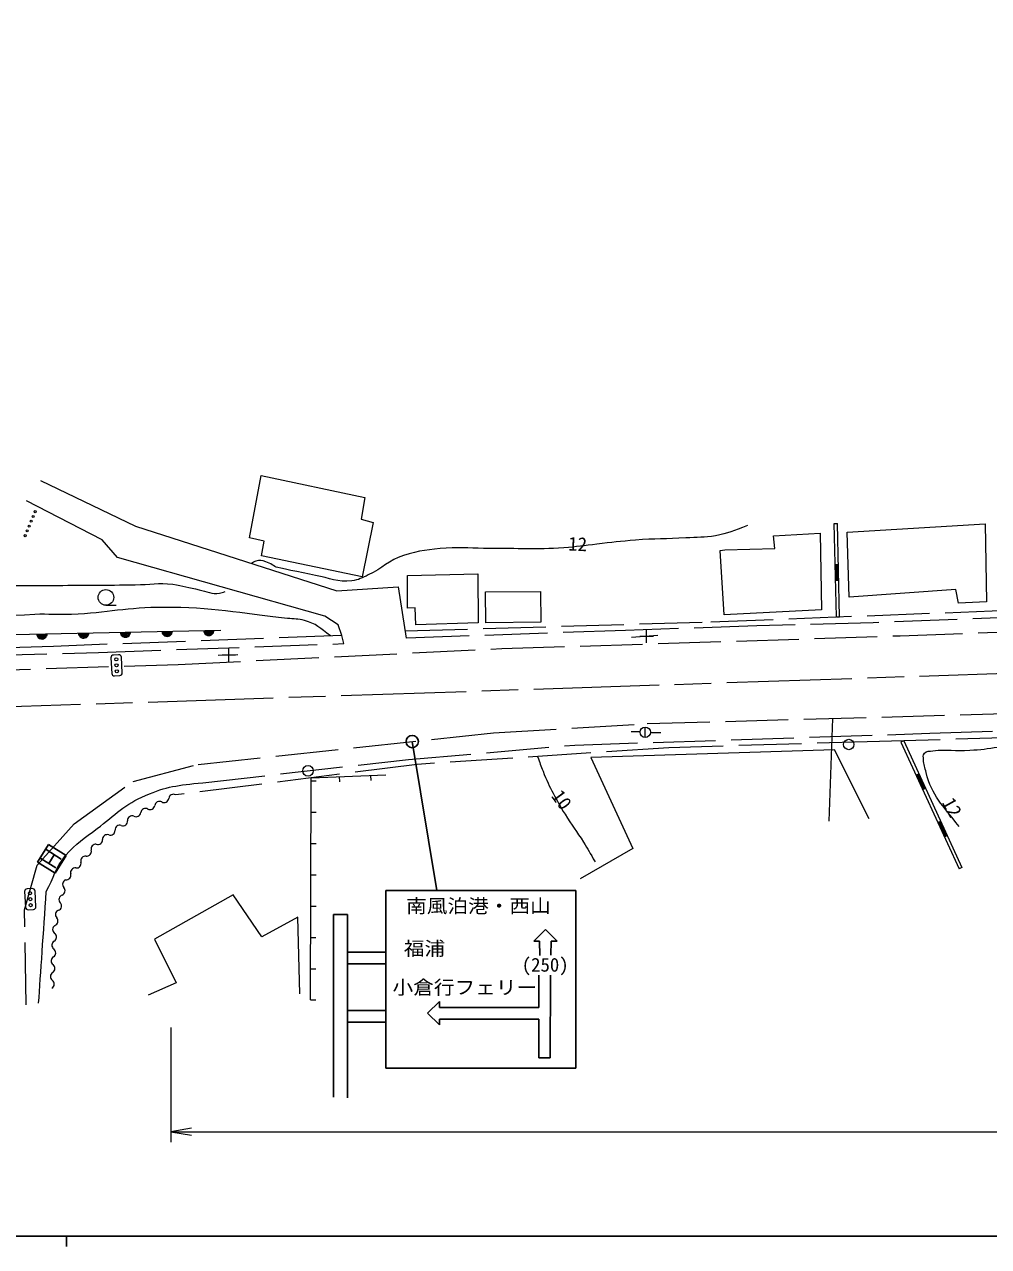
# Model space of a CAD drawing. Units: millimetres, scale not verified. Extents: x 40000 to 680000, y 20000 to 380000.
# Drawn here: x 263976 to 356399, y 204000 to 321131 of the extents above; entities that cross this region are included whole.
import ezdxf
from ezdxf.enums import TextEntityAlignment as Align

# ---------------------------------------------------------------- set-up
doc = ezdxf.new("R2010")
doc.units = ezdxf.units.MM
doc.header["$LTSCALE"] = 1000
doc.linetypes.add('CHAIN', pattern=[18.5, 12, -1.5, 3.5, -1.5])
doc.linetypes.add('DASHED', pattern=[7.5, 6, -1.5])
for name, color, linetype, lineweight in [('M-BMK', 2, 'CHAIN', 13), ('M-STR-HTXT', 7, 'Continuous', 13), ('M-STR-STRC', 7, 'Continuous', 25), ('M-TTL-BAND', 7, 'Continuous', 25), ('M-WORK', 1, 'Continuous', 13)]:
    doc.layers.add(name, color=color, linetype=linetype, lineweight=lineweight)
doc.styles.add('ＭＳ ゴシック', font='')
doc.styles.get('ＭＳ ゴシック').set_extended_font_data('MS Gothic')

# ---------------------------------------------------------------- blocks, each defined once
blk = doc.blocks.new('plus')
at = {"color": 0, "linetype": 'Continuous', "lineweight": -2}
for p, q in [((-1.25, 0), (1.25, 0)), ((0, -1.25), (0, 1.25))]:
    blk.add_line(p, q, dxfattribs=at)
blk = doc.blocks.new('open_arrow')
at = {"color": 0, "linetype": 'Continuous', "lineweight": -2}
blk.add_lwpolyline([(7.5, 1.25), (0, 0), (7.5, -1.25)], dxfattribs=at)

msp = doc.modelspace()

# ---------------------------------------------------------------- linework, layer by layer
at = {"layer": 'M-BMK'}
msp.add_line((361786, 259044), (261818, 255686), dxfattribs=at)
at = {"layer": 'M-STR-HTXT'}
for p, q in [((278000, 225000), (278000, 214000)), ((278000, 215000), (550222, 215000))]:
    msp.add_line(p, q, dxfattribs=at)
at = {"layer": 'M-STR-STRC'}
for p, q in [((303496, 238141), (301153, 252393)), ((266276, 242544), (265222, 240844)), ((267976, 241489), (266276, 242544)), ((266064, 242040), (267508, 241144)), ((266841, 241557), (266318, 240715)), ((266921, 239790), (267976, 241489)), ((265222, 240844), (266921, 239790)), ((266994, 240296), (265545, 241195)), ((316821, 238141), (298629, 238141)), ((298629, 221111), (298629, 238141)), ((316821, 221111), (316821, 238141)), ((294943, 235831), (293599, 235831)), ((293599, 235831), (293599, 218322)), ((294943, 235831), (294943, 218241)), ((312798, 233282), (313918, 234402)), ((313918, 234402), (315038, 233282)), ((313358, 233282), (312798, 233282)), ((313358, 233282), (313374, 231906)), ((314478, 233282), (314445, 231921)), ((315038, 233282), (314478, 233282)), ((298629, 232228), (294943, 232228)), ((294943, 231108), (298629, 231108)), ((313277, 226916), (313274, 230001)), ((314389, 222078), (314398, 230006)), ((302629, 226356), (303749, 227476)), ((303749, 227476), (303749, 226916)), ((298629, 226628), (294943, 226628)), ((303749, 225236), (302629, 226356)), ((303749, 226916), (310946, 226916)), ((313277, 226916), (310946, 226916)), ((294943, 225508), (298629, 225508)), ((303749, 225796), (310304, 225796)), ((303749, 225796), (303749, 225236)), ((313277, 225796), (310304, 225796)), ((313277, 222080), (313277, 225796)), ((314389, 222078), (313277, 222080)), ((316821, 221111), (298629, 221111))]:
    msp.add_line(p, q, dxfattribs=at)
msp.add_circle((301153, 252393), 589, dxfattribs=at)
at = {"layer": 'M-TTL-BAND'}
for p, q in [((40000, 205000), (579000, 205000)), ((268000, 205000), (268000, 204000))]:
    msp.add_line(p, q, dxfattribs=at)
at = {"layer": 'M-WORK'}
for p, q in [((285549, 271921), (286675, 277904)), ((286675, 277904), (296599, 275777)), ((265516, 277430), (274628, 273032)), ((271427, 271730), (264180, 275460)), ((296599, 275777), (296266, 273703)), ((274628, 273032), (293908, 266840)), ((296266, 273703), (297402, 273401)), ((297402, 273401), (296338, 268178)), ((341603, 273295), (341903, 273302)), ((341813, 264349), (341603, 273295)), ((342113, 264356), (341903, 273302)), ((342833, 272457), (356061, 273267)), ((356061, 273267), (356202, 265808)), ((286967, 271618), (285549, 271921)), ((335797, 272106), (340265, 272387)), ((335902, 270909), (335797, 272106)), ((340265, 272387), (340370, 265034)), ((343044, 266230), (342833, 272457)), ((272905, 270042), (271427, 271730)), ((286707, 270201), (286967, 271618)), ((330660, 270698), (331117, 270769)), ((331047, 264542), (330660, 270698)), ((331117, 270769), (335902, 270909)), ((292782, 264413), (272905, 270042)), ((296338, 268178), (286707, 270201)), ((300709, 268322), (307432, 268478)), ((300709, 265194), (300709, 268322)), ((307432, 268478), (307479, 263771)), ((341995, 269355), (341695, 269347)), ((341791, 267849), (341755, 269349)), ((341851, 267851), (341815, 269350)), ((341911, 267852), (341875, 269352)), ((341971, 267854), (341935, 269353)), ((293908, 266840), (299818, 267227)), ((299818, 267227), (300557, 262302)), ((341731, 267848), (342031, 267855)), ((353247, 266969), (343044, 266230)), ((353528, 265667), (353247, 266969)), ((271784, 265469), (272784, 265469)), ((301428, 265226), (300709, 265194)), ((301491, 263599), (301428, 265226)), ((340370, 265034), (331047, 264542)), ((356202, 265808), (353528, 265667)), ((294049, 263603), (292782, 264413)), ((294399, 262559), (294049, 263603)), ((307479, 263771), (301491, 263599)), ((341813, 264349), (342113, 264356)), ((244160, 262285), (282789, 263082)), ((294587, 261785), (294399, 262559)), ((322169, 262408), (324696, 262587)), ((272268, 260431), (272348, 258934)), ((273003, 260721), (272504, 260694)), ((273347, 258987), (273266, 260485)), ((282556, 260669), (284423, 260755)), ((272611, 258697), (273110, 258724)), ((341445, 254621), (341103, 244769)), ((323030, 253341), (322142, 253322)), ((323491, 252790), (323491, 253790)), ((323982, 253270), (324993, 253254)), ((348277, 252480), (348004, 252355)), ((348004, 252355), (353570, 240205)), ((348277, 252480), (353843, 240330)), ((341646, 251620), (318285, 250881)), ((318285, 250881), (322296, 242156)), ((344953, 245006), (341646, 251620)), ((291448, 248632), (291948, 248632)), ((294151, 249038), (294172, 248538)), ((297149, 249160), (297169, 248661)), ((349734, 249298), (349462, 249173)), ((349516, 249198), (350141, 247835)), ((349571, 249223), (350196, 247860)), ((349625, 249248), (350250, 247885)), ((349680, 249273), (350305, 247909)), ((350086, 247810), (350359, 247934)), ((291443, 245632), (291943, 245632)), ((351817, 244752), (351544, 244628)), ((351599, 244653), (352223, 243289)), ((351653, 244677), (352278, 243314)), ((351708, 244702), (352332, 243339)), ((351762, 244727), (352387, 243364)), ((291438, 242633), (291938, 242632)), ((352169, 243264), (352442, 243389)), ((322296, 242156), (317252, 239232)), ((353843, 240330), (353570, 240205)), ((291433, 239633), (291933, 239632)), ((263996, 238016), (264076, 236519)), ((264731, 238306), (264232, 238279)), ((265075, 236572), (264994, 238070)), ((283982, 237704), (276430, 233459)), ((286726, 233694), (283982, 237704)), ((291428, 236633), (291928, 236632)), ((264339, 236282), (264838, 236309)), ((290197, 235570), (286726, 233694)), ((290385, 228229), (290197, 235570)), ((276430, 233459), (278517, 229261)), ((291423, 233633), (291923, 233632)), ((291418, 230633), (291918, 230632)), ((278517, 229261), (275843, 228088)), ((291413, 227633), (291913, 227632))]:
    msp.add_line(p, q, dxfattribs=at)
at = {"layer": 'M-WORK', "linetype": 'DASHED'}
for points in [[(251055, 258906), (278710, 259796), (309740, 261309), (347912, 262541), (388441, 264018), (399981, 264405), (411732, 265777), (429604, 269436), (445084, 274819), (473334, 288223), (495991, 298989), (520091, 310669), (546536, 323436)], [(264154, 227152), (263995, 236282), (265209, 240557), (268745, 244514), (274392, 248578), (280619, 250214), (308957, 253222), (323681, 254119), (387219, 255913), (399620, 256283), (412497, 257813), (427009, 260768), (445691, 266890), (469755, 277972), (550222, 316095)], [(300452, 263006), (329762, 263883), (380107, 265830), (396290, 266252), (407337, 267483), (418349, 269336), (425150, 270921)], [(425572, 270335), (416965, 268494), (406656, 266785), (396868, 265648), (386402, 265398), (374550, 264940), (360883, 264408), (345341, 263783), (334187, 263480), (321605, 263053), (300557, 262302)], [(200441, 263028), (210268, 261434), (218548, 260542), (229384, 260097), (239516, 260026), (252627, 260425), (271062, 260941), (294587, 261785)], [(294399, 262559), (266770, 261527), (243667, 260824)], [(281064, 248449), (300799, 250689), (316742, 252068), (350781, 253189), (380254, 254223), (392276, 254481), (402660, 254998), (408649, 255688), (417353, 257023)], [(417008, 256291), (405935, 254654), (385899, 253663), (366767, 253016), (345956, 252413), (325747, 251810), (301618, 250215), (278479, 247285)]]:
    msp.add_lwpolyline(points, dxfattribs=at)
at = {"layer": 'M-WORK'}
msp.add_lwpolyline([(308183, 266747), (313460, 266782), (313480, 263828), (308203, 263793)], close=True, dxfattribs=at)
msp.add_lwpolyline([(291413, 227633), (291449, 248928), (298609, 249220)], dxfattribs=at)
for centre, radius in [((265013, 274438), 100), ((264435, 273053), 100), ((264628, 273515), 100), ((264821, 273976), 100), ((264050, 272131), 100), ((264242, 272592), 100), ((271784, 266219), 750), ((272776, 260283), 150), ((272807, 259709), 150), ((272838, 259135), 150), ((323491, 253290), 500), ((342995, 252120), 500), ((291162, 249595), 503), ((264504, 237868), 150), ((264535, 237294), 150), ((264566, 236720), 150)]:
    msp.add_circle(centre, radius, dxfattribs=at)
for centre, radius, start, end in [((265655, 262728), 500, 181.18262, 1.18262), ((265655, 262728), 400, 181.18262, 1.18262), ((265655, 262728), 300, 181.18262, 1.18262), ((265655, 262728), 200, 181.18262, 1.18262), ((265655, 262728), 100, 181.18262, 1.18262), ((269654, 262811), 500, 181.18262, 1.18262), ((269654, 262811), 400, 181.18262, 1.18262), ((269654, 262811), 300, 181.18262, 1.18262), ((269654, 262811), 200, 181.18262, 1.18262), ((269654, 262811), 100, 181.18262, 1.18262), ((273654, 262894), 500, 181.18262, 1.18262), ((273654, 262894), 400, 181.18262, 1.18262), ((273654, 262894), 300, 181.18262, 1.18262), ((273654, 262894), 200, 181.18262, 1.18262), ((273654, 262894), 100, 181.18262, 1.18262), ((277653, 262976), 500, 181.18262, 1.18262), ((277653, 262976), 400, 181.18262, 1.18262), ((277653, 262976), 300, 181.18262, 1.18262), ((277653, 262976), 200, 181.18262, 1.18262), ((277653, 262976), 100, 181.18262, 1.18262), ((281652, 263059), 500, 181.18262, 1.18262), ((281652, 263059), 400, 181.18262, 1.18262), ((281652, 263059), 300, 181.18262, 1.18262), ((281652, 263059), 200, 181.18262, 1.18262), ((281652, 263059), 100, 181.18262, 1.18262), ((272517, 260445), 250, 93.06592, 183.06592), ((273017, 260471), 250, 3.06592, 93.06592), ((272598, 258947), 250, 183.06592, 273.06592), ((273097, 258974), 250, 273.06592, 3.06592), ((278258, 246892), 452, 60.65111, 172.94106), ((275580, 245539), 452, 60.65111, 172.94106), ((276023, 246327), 452, 240.65111, 352.94106), ((276919, 246216), 452, 60.65111, 172.94106), ((277361, 247003), 452, 240.65111, 352.94106), ((273412, 244782), 452, 250.7537, 3.04365), ((274313, 244830), 452, 70.7537, 183.04365), ((274684, 245650), 452, 240.65111, 352.94106), ((272212, 243882), 452, 250.7537, 3.04365), ((273114, 243930), 452, 70.7537, 183.04365), ((270809, 242107), 452, 83.02963, 195.31958), ((271013, 242981), 452, 250.7537, 3.04365), ((271914, 243029), 452, 70.7537, 183.04365), ((269828, 240972), 452, 83.02963, 195.31958), ((269938, 241868), 452, 263.02963, 15.31958), ((268848, 239837), 452, 83.02963, 195.31958), ((268957, 240733), 452, 263.02963, 15.31958), ((268082, 238727), 452, 110.73396, 223.02391), ((267977, 239598), 452, 263.02963, 15.31958), ((264245, 238030), 250, 93.06592, 183.06592), ((264745, 238057), 250, 3.06592, 93.06592), ((267421, 238111), 452, 290.73396, 43.02391), ((267081, 236650), 452, 290.73396, 43.02391), ((267741, 237267), 452, 110.73396, 223.02391), ((264326, 236532), 250, 183.06592, 273.06592), ((264825, 236559), 250, 273.06592, 3.06592), ((266740, 235190), 452, 290.73396, 43.02391), ((267401, 235806), 452, 110.73396, 223.02391), ((267133, 234381), 452, 121.09167, 233.38162), ((267061, 232882), 452, 121.09167, 233.38162), ((266595, 233656), 452, 301.09167, 53.38162), ((266522, 232157), 452, 301.09167, 53.38162), ((266989, 231384), 452, 121.09167, 233.38162), ((266450, 230659), 452, 301.09167, 53.38162), ((266916, 229886), 452, 121.09167, 233.38162), ((266378, 229161), 452, 301.09167, 53.38162)]:
    msp.add_arc(centre, radius, start, end, dxfattribs=at)
for points, knots in [([(333281, 273115), (331929, 272564), (331456, 272356), (330220, 272130), (329122, 271929), (328485, 271987), (327370, 271919), (325489, 271805), (324429, 271853), (322551, 271708), (321104, 271596), (320299, 271477), (318857, 271321), (317619, 271187), (316932, 271055), (315690, 270969), (312917, 270776), (311353, 270918), (308573, 270910), (306942, 270906), (306024, 271044), (304397, 270934), (302783, 270824), (301859, 270715), (300316, 270230), (298878, 269779), (298304, 269002), (296938, 268366), (296343, 268088), (296005, 267892), (295355, 267803), (293997, 267616), (293233, 268083), (291884, 268330), (290403, 268602), (288279, 269069), (288108, 269104), (288108, 269104), (288108, 269104), (288108, 269104), (287999, 269162), (287537, 269496), (287123, 269632), (286769, 269748), (286523, 269827), (286173, 269702), (285991, 269638), (285900, 269592), (285742, 269463)], [0, 0, 0, 0, 1, 1, 1, 2, 2, 2, 3, 3, 3, 4, 4, 4, 5, 5, 5, 6, 6, 6, 7, 7, 7, 8, 8, 8, 9, 9, 9, 10, 10, 10, 11, 11, 11, 12, 12, 12, 13, 13, 13, 14, 14, 14, 15, 15, 15, 16, 16, 16, 16]), ([(293311, 262519), (292323, 263292), (291917, 263715), (290822, 263999), (290199, 264160), (289827, 264143), (289186, 264210), (284555, 264692), (281969, 265275), (277313, 265265), (273860, 265258), (271949, 264736), (268500, 264579), (267120, 264517), (266343, 264648), (264964, 264579), (259638, 264314), (256671, 263907), (251349, 263577), (248218, 263382), (246464, 263241), (243327, 263207), (241080, 263183), (239814, 263125), (237575, 263313), (235005, 263528), (233610, 264003), (231084, 264527), (229405, 264874), (228510, 265306), (226810, 265529), (224395, 265846), (222993, 265496), (220582, 265846), (218157, 266198), (216826, 266576), (214461, 267218), (212102, 267859), (210679, 268014), (208498, 269118), (206426, 270167), (205647, 270818), (203642, 272548)], [0, 0, 0, 0, 1, 1, 1, 2, 2, 2, 3, 3, 3, 4, 4, 4, 5, 5, 5, 6, 6, 6, 7, 7, 7, 8, 8, 8, 9, 9, 9, 10, 10, 10, 11, 11, 11, 12, 12, 12, 13, 13, 13, 14, 14, 14, 14]), ([(211750, 271859), (212649, 271032), (213023, 270672), (214019, 270223), (214949, 269804), (215549, 269774), (216552, 269589), (220073, 268942), (222057, 268563), (225629, 268323), (227543, 268194), (228619, 268170), (230537, 268165), (233176, 268157), (234653, 268356), (237292, 268323), (241129, 268274), (243274, 268077), (247107, 267901), (250839, 267729), (252925, 267519), (256659, 267426), (260739, 267324), (263027, 267373), (267108, 267373), (270035, 267373), (271675, 267396), (274602, 267426), (276003, 267440), (276799, 267653), (278190, 267479), (279193, 267353), (279731, 267143), (280723, 266951), (281482, 266804), (281921, 266471), (282676, 266634), (282886, 266680), (282989, 266694), (283204, 266793)], [0, 0, 0, 0, 1, 1, 1, 2, 2, 2, 3, 3, 3, 4, 4, 4, 5, 5, 5, 6, 6, 6, 7, 7, 7, 8, 8, 8, 9, 9, 9, 10, 10, 10, 11, 11, 11, 12, 12, 12, 13, 13, 13, 13]), ([(353571, 244273), (351941, 246383), (351001, 247149), (350415, 249440), (350294, 249913), (350171, 250177), (350166, 250666), (350164, 250907), (350076, 251104), (350243, 251278), (350474, 251520), (350736, 251461), (351067, 251508), (352429, 251703), (353217, 251469), (354590, 251566), (355664, 251641), (356264, 251712), (357329, 251872), (357995, 251973), (358443, 251878), (359014, 252236), (359310, 252422), (359448, 252526), (359700, 252811)], [0, 0, 0, 0, 1, 1, 1, 2, 2, 2, 3, 3, 3, 4, 4, 4, 5, 5, 5, 6, 6, 6, 7, 7, 7, 8, 8, 8, 8]), ([(313167, 250979), (313388, 250305), (313473, 250112), (313690, 249565), (314357, 247878), (314876, 246988), (315801, 245428), (316439, 244352), (316912, 243822), (317568, 242757), (318019, 242024), (318165, 241779), (318688, 240861)], [0, 0, 0, 0, 1, 1, 1, 2, 2, 2, 3, 3, 3, 4, 4, 4, 4]), ([(265337, 227335), (265531, 230160), (265801, 234101), (266070, 238021), (266070, 238021), (266070, 238021), (266070, 238021), (266793, 239368), (266941, 240296), (267922, 241468), (268918, 242658), (269708, 243109), (270939, 244054), (272687, 245395), (273569, 246369), (275592, 247242), (277602, 248110), (278632, 248213), (281064, 248449)], [0, 0, 0, 0, 1, 1, 1, 2, 2, 2, 3, 3, 3, 4, 4, 4, 5, 5, 5, 6, 6, 6, 6])]:
    msp.add_open_spline(points, degree=3, knots=knots, dxfattribs=at)

# ---------------------------------------------------------------- block references
at = {"layer": 'M-STR-HTXT', "xscale": 267, "yscale": 267}
msp.add_blockref('open_arrow', (278000, 215000), dxfattribs=at)
at = {"layer": 'M-WORK', "xscale": 520, "yscale": 520}
for p in [(323618, 262510), (283565, 260715)]:
    msp.add_blockref('plus', p, dxfattribs=at)

# ---------------------------------------------------------------- texts
at = {"layer": 'M-STR-STRC', "style": 'ＭＳ ゴシック', "width": 1.1}
for s, p in [('南風泊港・西山', (307497, 235593)), ('福浦', (302325, 231512)), ('小倉行フェリー', (306195, 227783))]:
    msp.add_text(s, height=1320, dxfattribs=at).set_placement(p, align=Align.BOTTOM_CENTER)
at = {"layer": 'M-STR-STRC', "style": 'ＭＳ ゴシック'}
msp.add_text('(250)', height=1320, dxfattribs=at).set_placement((311652, 229952), align=Align.BOTTOM_LEFT)
at = {"layer": 'M-WORK', "style": 'ＭＳ ゴシック'}
for s, rotation, p in [('12', 357.274, (316063, 270325)), ('10', 305.942, (314103, 246936)), ('12', 299.055, (351544, 246370))]:
    msp.add_text(s, height=1320, rotation=rotation, dxfattribs=at).set_placement(p, align=Align.BOTTOM_LEFT)

doc.saveas('drawing.dxf')
